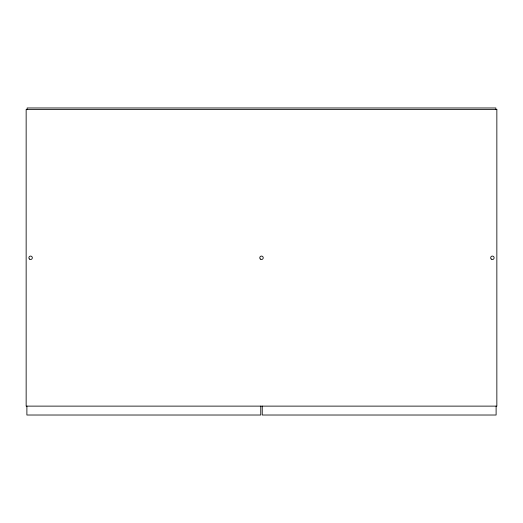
<?xml version="1.0" encoding="UTF-8"?>
<svg xmlns="http://www.w3.org/2000/svg" width="523" height="523" viewBox="0 0 523 523"><rect width="100%" height="100%" fill="white"/><g stroke="black" fill="none" stroke-linecap="round" stroke-linejoin="round"><path stroke-width="0.78" d="M496.111 406.123L496.111 415.02L262.239 415.02L262.239 406.123M495.863 109.464L495.863 107.98L27.137 107.98L27.137 109.464M260.761 406.123L260.761 415.02L26.889 415.02L26.889 406.123M496.85 109.464L26.15 109.464L26.15 406.123L496.85 406.123L496.85 109.464M260.277 259.016A1.732 1.732 0 0 0 263.174 258.238A1.732 1.732 0 0 0 261.049 256.12A1.732 1.732 0 0 0 260.277 259.016M491.175 259.016A1.732 1.732 0 0 0 494.072 258.238A1.732 1.732 0 0 0 491.953 256.12A1.732 1.732 0 0 0 491.175 259.016M29.373 259.016A1.732 1.732 0 0 0 32.269 258.238A1.732 1.732 0 0 0 30.151 256.12A1.732 1.732 0 0 0 29.373 259.016"/></g></svg>
